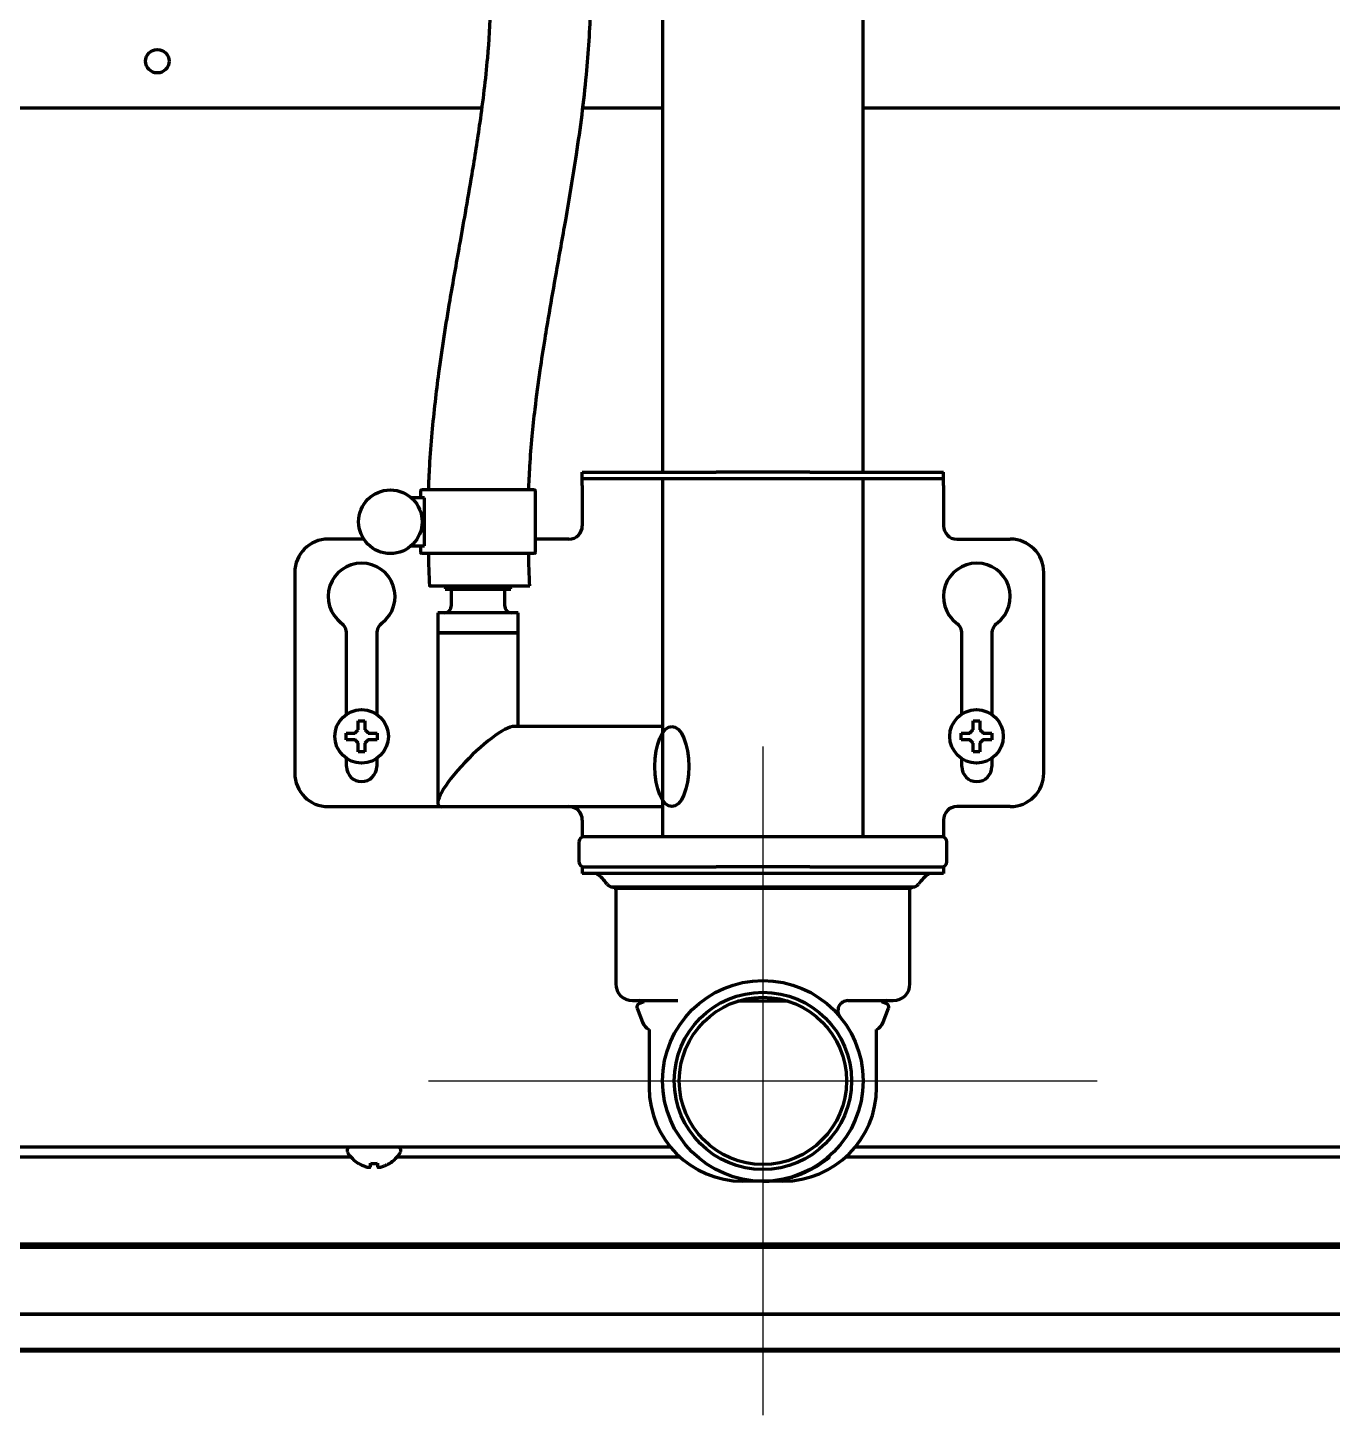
# Model space of a CAD drawing. Header units: inches. Extents: x -2405 to 7588, y 441 to 5654.
# Drawn here: x 2480 to 2675.1, y 4626.4 to 4833.9 of the extents above; entities that cross this region are included whole.
import ezdxf

# ---------------------------------------------------------------- set-up
doc = ezdxf.new("R2010")
doc.units = ezdxf.units.IN

# ---------------------------------------------------------------- blocks, each defined once
blk = doc.blocks.new('A$C0B5A562A')
at = {"color": 6}
for p, q in [((0, 50), (0, -50)), ((-50, 0), (50, 0))]:
    blk.add_line(p, q, dxfattribs=at)

msp = doc.modelspace()

# ---------------------------------------------------------------- linework, layer by layer
at = {"linetype": 'Continuous', "lineweight": 70}
for p, q in [((2574.93, 4840.55), (2574.93, 4772.8)), ((2604.93, 4772.8), (2604.93, 4840.55)), ((2547.86, 4821.88), (2311.53, 4821.88)), ((2574.93, 4821.88), (2562.94, 4821.88)), ((2944.57, 4821.88), (2604.92, 4821.88)), ((2574.93, 4772.8), (2574.93, 4767.42)), ((2604.93, 4767.42), (2604.93, 4772.8)), ((2562.93, 4767.42), (2582.93, 4767.42)), ((2562.93, 4766.42), (2562.93, 4767.42)), ((2562.93, 4765.42), (2562.93, 4766.42)), ((2582.93, 4766.42), (2562.93, 4766.42)), ((2562.93, 4765.42), (2562.93, 4759.42)), ((2574.93, 4766.42), (2574.93, 4753.24)), ((2596.93, 4767.42), (2582.93, 4767.42)), ((2596.93, 4766.42), (2582.93, 4766.42)), ((2596.93, 4767.42), (2616.93, 4767.42)), ((2616.93, 4766.42), (2596.93, 4766.42)), ((2604.93, 4753.24), (2604.93, 4766.42)), ((2616.93, 4766.42), (2616.93, 4767.42)), ((2616.93, 4765.42), (2616.93, 4766.42)), ((2616.93, 4765.42), (2616.93, 4759.42)), ((2539.33, 4763.62), (2537.33, 4763.62)), ((2538.73, 4764.62), (2538.73, 4763.62)), ((2547.33, 4764.77), (2538.88, 4764.77)), ((2539.33, 4756.42), (2539.33, 4763.62)), ((2555.78, 4764.77), (2547.33, 4764.77)), ((2555.93, 4755.42), (2555.93, 4764.62)), ((2530.25, 4757.42), (2524.93, 4757.42)), ((2560.93, 4757.42), (2555.93, 4757.42)), ((2618.93, 4757.42), (2626.93, 4757.42)), ((2537.33, 4756.42), (2539.33, 4756.42)), ((2538.73, 4756.42), (2538.73, 4755.42)), ((2555.78, 4755.27), (2538.88, 4755.27)), ((2574.93, 4753.24), (2574.93, 4723.2)), ((2604.93, 4712.92), (2604.93, 4753.24)), ((2519.93, 4752.42), (2519.93, 4722.42)), ((2631.93, 4722.42), (2631.93, 4752.42)), ((2542.56, 4750.42), (2542.43, 4749.92)), ((2542.43, 4749.92), (2550.48, 4749.92)), ((2543.33, 4749.72), (2543.33, 4747.42)), ((2550.48, 4749.92), (2552.23, 4749.92)), ((2551.33, 4747.42), (2551.33, 4749.72)), ((2552.23, 4749.92), (2552.1, 4750.42)), ((2541.33, 4746.42), (2541.33, 4743.42)), ((2553.33, 4746.42), (2541.33, 4746.42)), ((2553.33, 4743.42), (2553.33, 4746.42)), ((2527.68, 4731.24), (2527.68, 4743.28)), ((2532.18, 4743.28), (2532.18, 4731.24)), ((2541.33, 4743.42), (2541.33, 4717.99)), ((2542.73, 4743.42), (2541.33, 4743.42)), ((2541.33, 4743.42), (2544.79, 4743.42)), ((2553.33, 4743.42), (2542.73, 4743.42)), ((2544.79, 4743.42), (2553.33, 4743.42)), ((2553.33, 4729.42), (2553.33, 4743.42)), ((2619.68, 4731.27), (2619.68, 4743.28)), ((2624.18, 4743.28), (2624.18, 4731.21)), ((2527.63, 4727.93), (2527.63, 4728.43)), ((2532.23, 4728.43), (2532.23, 4727.93)), ((2574.92, 4729.42), (2552.77, 4729.42)), ((2619.58, 4727.93), (2619.58, 4728.43)), ((2624.18, 4728.43), (2624.18, 4727.93)), ((2527.63, 4727.43), (2527.63, 4727.93)), ((2532.23, 4727.93), (2532.23, 4727.43)), ((2619.58, 4727.43), (2619.58, 4727.93)), ((2624.18, 4727.93), (2624.18, 4727.43)), ((2527.68, 4723.42), (2527.68, 4724.63)), ((2532.18, 4724.63), (2532.18, 4723.42)), ((2619.68, 4723.42), (2619.68, 4724.59)), ((2624.18, 4724.66), (2624.18, 4723.42)), ((2574.93, 4723.2), (2574.93, 4712.92)), ((2524.93, 4717.42), (2560.93, 4717.42)), ((2541.89, 4717.42), (2574.93, 4717.42)), ((2626.93, 4717.42), (2618.93, 4717.42)), ((2562.93, 4715.42), (2562.93, 4712.88)), ((2616.93, 4715.42), (2616.93, 4712.88)), ((2562.43, 4712.17), (2562.43, 4709.17)), ((2589.93, 4712.92), (2563.18, 4712.92)), ((2616.68, 4712.92), (2589.93, 4712.92)), ((2617.43, 4709.17), (2617.43, 4712.17)), ((2562.93, 4708.42), (2562.93, 4708.47)), ((2562.93, 4708.42), (2582.93, 4708.42)), ((2562.93, 4708.42), (2562.93, 4707.42)), ((2582.93, 4707.42), (2562.93, 4707.42)), ((2596.93, 4708.42), (2582.93, 4708.42)), ((2596.93, 4707.42), (2582.93, 4707.42)), ((2596.93, 4708.42), (2616.93, 4708.42)), ((2616.93, 4707.42), (2596.93, 4707.42)), ((2616.93, 4708.42), (2616.93, 4708.47)), ((2616.93, 4708.42), (2616.93, 4707.42)), ((2567.45, 4705.42), (2589.93, 4705.42)), ((2567.61, 4705.42), (2567.68, 4705.17)), ((2589.93, 4705.42), (2612.4, 4705.42)), ((2612.18, 4705.17), (2612.24, 4705.42)), ((2612.18, 4705.17), (2567.68, 4705.17)), ((2567.93, 4705.17), (2567.93, 4690.92)), ((2611.93, 4690.92), (2611.93, 4705.17)), ((2570.43, 4688.42), (2577.2, 4688.42)), ((2571.11, 4687.29), (2571.93, 4685.19)), ((2572.15, 4688.23), (2571.39, 4687.94)), ((2593.7, 4688.34), (2586.15, 4688.34)), ((2602.65, 4688.42), (2609.43, 4688.42)), ((2608.46, 4687.94), (2607.7, 4688.23)), ((2607.92, 4685.19), (2608.74, 4687.29)), ((2572.93, 4684.12), (2572.93, 4675.42)), ((2606.93, 4675.42), (2606.93, 4684.12)), ((2576.11, 4666.53), (2429.68, 4666.53)), ((2527.78, 4666.13), (2527.78, 4665.93)), ((2535.78, 4665.93), (2535.78, 4666.13)), ((2984.94, 4666.53), (2603.73, 4666.53)), ((2528.33, 4665.03), (2429.68, 4665.03)), ((2529.48, 4664.05), (2529.48, 4664.09)), ((2534.08, 4664.09), (2534.08, 4664.05)), ((2577.55, 4665.03), (2535.23, 4665.03)), ((2984.98, 4665.03), (2602.3, 4665.03)), ((2589.93, 4661.42), (2586.93, 4661.42)), ((2592.93, 4661.42), (2589.93, 4661.42)), ((2429.68, 4652.03), (2985.1, 4652.03)), ((2899.26, 4651.53), (2429.68, 4651.53)), ((2587.68, 4652.03), (2587.68, 4651.93)), ((2587.68, 4651.93), (2588.18, 4651.64)), ((2589.78, 4651.93), (2587.68, 4651.93)), ((2588.18, 4651.64), (2588.18, 4651.53)), ((2589.78, 4651.64), (2588.18, 4651.64)), ((2591.88, 4651.93), (2589.78, 4651.93)), ((2591.38, 4651.64), (2589.78, 4651.64)), ((2591.38, 4651.64), (2591.88, 4651.93)), ((2591.38, 4651.53), (2591.38, 4651.64)), ((2591.88, 4651.93), (2591.88, 4652.03)), ((2899.26, 4641.54), (2429.68, 4641.54)), ((2899.26, 4641.51), (2429.68, 4641.51)), ((2429.69, 4636.3), (2904.87, 4636.3)), ((2429.69, 4636.04), (2904.87, 4636.04))]:
    msp.add_line(p, q, dxfattribs=at)
for centre, radius in [((2499.38, 4828.88), 1.75), ((2534.23, 4760.02), 4.75), ((2529.93, 4727.93), 4), ((2621.88, 4727.93), 4), ((2589.93, 4676.42), 15), ((2589.93, 4676.42), 13.25), ((2589.93, 4676.42), 12.5)]:
    msp.add_circle(centre, radius, dxfattribs=at)
for centre, radius, start, end in [((2538.88, 4764.62), 0.15, 90, 180), ((2555.78, 4764.62), 0.15, 0, 90), ((2560.93, 4759.42), 2, 270, 0), ((2618.93, 4759.42), 2, 180, 270), ((2524.93, 4752.42), 5, 90, 180), ((2626.93, 4752.42), 5, 0, 90), ((2538.88, 4755.42), 0.15, 180, 270), ((2555.78, 4755.42), 0.15, 270, 0), ((2529.93, 4748.84), 5, 307.3832, 232.6168), ((2621.93, 4748.84), 5, 307.3832, 232.6168), ((2543.13, 4749.72), 0.2, 0, 90), ((2551.53, 4749.72), 0.2, 90, 180), ((2542.33, 4747.42), 1, 270, 0), ((2552.33, 4747.42), 1, 180, 270), ((2525.68, 4743.28), 2, 0, 52.6168), ((2534.18, 4743.28), 2, 127.3832, 180), ((2617.68, 4743.28), 2, 0, 52.6168), ((2626.18, 4743.28), 2, 127.3832, 180), ((2524.93, 4722.42), 5, 180, 270), ((2529.93, 4723.42), 2.25, 180, 0), ((2621.93, 4723.42), 2.25, 180, 0), ((2626.93, 4722.42), 5, 270, 0), ((2560.93, 4715.42), 2, 0, 90), ((2618.93, 4715.42), 2, 90, 180), ((2563.18, 4712.17), 0.75, 90, 180), ((2616.68, 4712.17), 0.75, 0, 90), ((2563.18, 4709.17), 0.75, 180, 270), ((2560.18, 4701.11), 8, 36.1436, 52.0487), ((2619.67, 4701.11), 8, 127.9513, 143.8564), ((2616.68, 4709.17), 0.75, 270, 0), ((2567.45, 4706.42), 1, 216.1436, 270), ((2612.4, 4706.42), 1, 270, 323.8564), ((2570.43, 4690.92), 2.5, 180, 270), ((2609.43, 4690.92), 2.5, 270, 0), ((2571.57, 4687.47), 0.5, 111.3874, 201.3874), ((2571.43, 4686.92), 1.5, 60.9412, 90), ((2602.65, 4686.92), 1.5, 90, 219.5212), ((2608.43, 4686.92), 1.5, 90, 119.0588), ((2608.28, 4687.47), 0.5, 338.6126, 68.6126), ((2573.79, 4685.92), 2, 201.3874, 244.385), ((2606.06, 4685.92), 2, 295.615, 338.6126), ((2586.93, 4675.42), 14, 180, 270), ((2592.93, 4675.42), 14, 270, 0), ((2528.18, 4666.13), 0.4, 90, 180), ((2528.18, 4665.93), 0.4, 180, 210.3012), ((2535.38, 4666.13), 0.4, 0, 90), ((2535.38, 4665.93), 0.4, 329.6988, 0), ((2531.97, 4668.15), 4.8, 210.3012, 238.6273), ((2531.58, 4668.15), 4.8, 301.3727, 329.6988)]:
    msp.add_arc(centre, radius, start, end, dxfattribs=at)
for start_param, end_param in [(3.359759, 4.930555), (4.930555, 6.501351)]:
    msp.add_ellipse((2547.33, 4723.42), major_axis=(-5.86, -5.86), ratio=0.221695, start_param=start_param, end_param=end_param, dxfattribs=at)
msp.add_ellipse((2576.33, 4723.42), major_axis=(0, 6), ratio=0.422618, dxfattribs=at)
for points, knots in [([(2549.19, 4837.02), (2549.1, 4834.47), (2548.76, 4828.67), (2547.73, 4820.32), (2546.52, 4812.61), (2545.46, 4806.49), (2544.34, 4800.21), (2542.93, 4792.27), (2541.7, 4784.48), (2540.88, 4777.85), (2540.4, 4773.23), (2540.07, 4768.78), (2539.94, 4765.87), (2539.9, 4764.63)], [0, 0, 0, 0, 0.10362, 0.236479, 0.344127, 0.425716, 0.49364, 0.608274, 0.759671, 0.818643, 0.88189, 0.949327, 1, 1, 1, 1]), ([(2554.9, 4764.62), (2554.95, 4765.87), (2555.09, 4768.6), (2555.41, 4772.68), (2555.92, 4777.47), (2556.57, 4782.32), (2557.31, 4787.11), (2558.12, 4791.97), (2559.16, 4797.88), (2560.57, 4805.75), (2562.22, 4815.56), (2563.62, 4826.2), (2564.07, 4833.62), (2564.19, 4837.02)], [0, 0, 0, 0, 0.050372, 0.111249, 0.166744, 0.247132, 0.312117, 0.366507, 0.450844, 0.560928, 0.697625, 0.86209, 1, 1, 1, 1]), ([(2540.08, 4750.42), (2540.07, 4750.42), (2540.07, 4750.42), (2540.1, 4750.42), (2540.13, 4750.42), (2540.2, 4750.42), (2540.25, 4750.42), (2540.33, 4750.42), (2540.35, 4750.42), (2540.38, 4750.42), (2540.4, 4750.42), (2540.46, 4750.42), (2540.5, 4750.42), (2540.63, 4750.42), (2540.82, 4750.42), (2541.05, 4750.42), (2541.25, 4750.42), (2541.31, 4750.42), (2541.42, 4750.42), (2541.45, 4750.42), (2541.53, 4750.42), (2541.56, 4750.42), (2541.75, 4750.42), (2541.91, 4750.42), (2542.24, 4750.42), (2542.42, 4750.42), (2542.78, 4750.42), (2542.97, 4750.42), (2543.22, 4750.42), (2543.27, 4750.42), (2543.37, 4750.42), (2543.43, 4750.42), (2543.58, 4750.42), (2543.69, 4750.42), (2544, 4750.42), (2544.44, 4750.42), (2544.89, 4750.42), (2545.24, 4750.42), (2545.36, 4750.42), (2545.54, 4750.42), (2545.59, 4750.42), (2545.71, 4750.42), (2545.77, 4750.42), (2546.07, 4750.42), (2546.32, 4750.42), (2546.8, 4750.42), (2547.04, 4750.42), (2547.53, 4750.42), (2547.78, 4750.42), (2548.09, 4750.42), (2548.15, 4750.42), (2548.27, 4750.42), (2548.46, 4750.42), (2548.64, 4750.42), (2549, 4750.42), (2549.48, 4750.42), (2549.95, 4750.42), (2550.3, 4750.42), (2550.41, 4750.42), (2550.58, 4750.42), (2550.64, 4750.42), (2550.75, 4750.42), (2550.81, 4750.42), (2551.08, 4750.42), (2551.3, 4750.42), (2551.71, 4750.42), (2551.92, 4750.42), (2552.31, 4750.42), (2552.5, 4750.42), (2552.72, 4750.42), (2552.77, 4750.42), (2552.86, 4750.42), (2552.99, 4750.42), (2553.11, 4750.42), (2553.36, 4750.42), (2553.66, 4750.42), (2553.93, 4750.42), (2554.12, 4750.42), (2554.18, 4750.42), (2554.29, 4750.42), (2554.34, 4750.42), (2554.5, 4750.42), (2554.68, 4750.42), (2554.82, 4750.42), (2554.9, 4750.42), (2554.93, 4750.42), (2554.96, 4750.42), (2554.97, 4750.42), (2554.99, 4750.42), (2555, 4750.42), (2555.04, 4750.42), (2555.06, 4750.42), (2555.08, 4750.42), (2555.08, 4750.42), (2555.08, 4750.42)], [0, 0, 0, 0, 0.030894, 0.030894, 0.061788, 0.061788, 0.092681, 0.092681, 0.100405, 0.100405, 0.108128, 0.108128, 0.123575, 0.123575, 0.154469, 0.185363, 0.185363, 0.200809, 0.200809, 0.208533, 0.208533, 0.216256, 0.216256, 0.24715, 0.24715, 0.278044, 0.278044, 0.308938, 0.308938, 0.316661, 0.316661, 0.324384, 0.324384, 0.339831, 0.339831, 0.370725, 0.401619, 0.401619, 0.417066, 0.417066, 0.424789, 0.424789, 0.432513, 0.432513, 0.463406, 0.463406, 0.4943, 0.4943, 0.525194, 0.525194, 0.532917, 0.532917, 0.540641, 0.556088, 0.556088, 0.586981, 0.617875, 0.617875, 0.633322, 0.633322, 0.641045, 0.641045, 0.648769, 0.648769, 0.679663, 0.679663, 0.710556, 0.710556, 0.74145, 0.74145, 0.749174, 0.749174, 0.756897, 0.772344, 0.772344, 0.803238, 0.834131, 0.834131, 0.849578, 0.849578, 0.865025, 0.865025, 0.895919, 0.926813, 0.926813, 0.94226, 0.94226, 0.949983, 0.949983, 0.957706, 0.957706, 0.9886, 0.9886, 1, 1, 1, 1]), ([(2530.43, 4730.23), (2530.43, 4730.03), (2530.43, 4729.82), (2530.43, 4729.5), (2530.43, 4729.39), (2530.43, 4729.16), (2530.43, 4729.05), (2530.43, 4728.93)], [0, 0, 0, 0, 0.5, 0.5, 0.75, 0.75, 1, 1, 1, 1]), ([(2622.38, 4730.23), (2622.38, 4730.03), (2622.38, 4729.82), (2622.38, 4729.5), (2622.38, 4729.39), (2622.38, 4729.16), (2622.38, 4729.05), (2622.38, 4728.93)], [0, 0, 0, 0, 0.5, 0.5, 0.75, 0.75, 1, 1, 1, 1]), ([(2527.63, 4728.43), (2527.83, 4728.43), (2528.04, 4728.43), (2528.36, 4728.43), (2528.47, 4728.43), (2528.7, 4728.43), (2528.81, 4728.43), (2528.93, 4728.43)], [0, 0, 0, 0, 0.5, 0.5, 0.75, 0.75, 1, 1, 1, 1]), ([(2619.58, 4728.43), (2619.78, 4728.43), (2619.99, 4728.43), (2620.31, 4728.43), (2620.42, 4728.43), (2620.65, 4728.43), (2620.76, 4728.43), (2620.88, 4728.43)], [0, 0, 0, 0, 0.5, 0.5, 0.75, 0.75, 1, 1, 1, 1]), ([(2529.43, 4725.63), (2529.43, 4725.84), (2529.43, 4726.05), (2529.43, 4726.37), (2529.43, 4726.48), (2529.43, 4726.7), (2529.43, 4726.82), (2529.43, 4726.93)], [0, 0, 0, 0, 0.5, 0.5, 0.75, 0.75, 1, 1, 1, 1]), ([(2532.23, 4727.43), (2532.02, 4727.43), (2531.81, 4727.43), (2531.49, 4727.43), (2531.38, 4727.43), (2531.15, 4727.43), (2531.04, 4727.43), (2530.93, 4727.43)], [0, 0, 0, 0, 0.5, 0.5, 0.75, 0.75, 1, 1, 1, 1]), ([(2621.38, 4725.63), (2621.38, 4725.84), (2621.38, 4726.05), (2621.38, 4726.37), (2621.38, 4726.48), (2621.38, 4726.7), (2621.38, 4726.82), (2621.38, 4726.93)], [0, 0, 0, 0, 0.5, 0.5, 0.75, 0.75, 1, 1, 1, 1]), ([(2624.18, 4727.43), (2623.97, 4727.43), (2623.76, 4727.43), (2623.44, 4727.43), (2623.33, 4727.43), (2623.1, 4727.43), (2622.99, 4727.43), (2622.88, 4727.43)], [0, 0, 0, 0, 0.5, 0.5, 0.75, 0.75, 1, 1, 1, 1]), ([(2529.48, 4664.09), (2529.68, 4663.96), (2529.89, 4663.86), (2530.21, 4663.72), (2530.32, 4663.68), (2530.55, 4663.6), (2530.66, 4663.57), (2530.78, 4663.54)], [0, 0, 0, 0, 0.5, 0.5, 0.75, 0.75, 1, 1, 1, 1]), ([(2532.28, 4664.09), (2532.28, 4663.96), (2532.28, 4663.86), (2532.28, 4663.72), (2532.28, 4663.68), (2532.28, 4663.6), (2532.28, 4663.57), (2532.28, 4663.54)], [0, 0, 0, 0, 0.5, 0.5, 0.75, 0.75, 1, 1, 1, 1]), ([(2589.93, 4661.42), (2589.95, 4661.42), (2589.99, 4661.42), (2590.05, 4661.42), (2590.11, 4661.42), (2590.17, 4661.42), (2590.23, 4661.43), (2590.28, 4661.43), (2590.34, 4661.43), (2590.4, 4661.43), (2590.47, 4661.43), (2590.54, 4661.43), (2590.61, 4661.44), (2590.69, 4661.44), (2590.78, 4661.44), (2590.87, 4661.45), (2590.97, 4661.45), (2591.08, 4661.46), (2591.19, 4661.47), (2591.31, 4661.48), (2591.49, 4661.49), (2591.75, 4661.52), (2592.09, 4661.56), (2592.44, 4661.61), (2592.8, 4661.67), (2593.17, 4661.75), (2593.56, 4661.83), (2593.95, 4661.93), (2594.36, 4662.04), (2594.77, 4662.17), (2595.43, 4662.39), (2596.34, 4662.76), (2597.49, 4663.34), (2598.64, 4664.05), (2599.45, 4664.66), (2599.88, 4665.03), (2599.95, 4665.09)], [0, 0, 0, 0, 0.006848, 0.013566, 0.020148, 0.026594, 0.032904, 0.039079, 0.044886, 0.051233, 0.05812, 0.065546, 0.073511, 0.082013, 0.091053, 0.100629, 0.11074, 0.121387, 0.132569, 0.144285, 0.156535, 0.188501, 0.221345, 0.255072, 0.289687, 0.325195, 0.3616, 0.398905, 0.437112, 0.476224, 0.516243, 0.625048, 0.738021, 0.855179, 0.976535, 1, 1, 1, 1])]:
    msp.add_open_spline(points, degree=3, knots=knots, dxfattribs=at)
for points in [[(2539.9, 4755.42), (2539.94, 4753.75), (2540, 4752.09), (2540.08, 4750.42)], [(2555.08, 4750.43), (2555, 4752.09), (2554.94, 4753.76), (2554.9, 4755.42)], [(2529.43, 4728.93), (2529.43, 4728.99), (2529.43, 4729.1), (2529.43, 4729.26), (2529.43, 4729.42), (2529.43, 4729.57), (2529.43, 4729.72), (2529.43, 4729.88), (2529.43, 4730.05), (2529.43, 4730.17), (2529.43, 4730.23)], [(2529.43, 4730.23), (2529.59, 4730.23), (2529.93, 4730.23), (2530.26, 4730.23), (2530.43, 4730.23)], [(2621.38, 4728.93), (2621.38, 4728.99), (2621.38, 4729.1), (2621.38, 4729.26), (2621.38, 4729.42), (2621.38, 4729.57), (2621.38, 4729.72), (2621.38, 4729.88), (2621.38, 4730.05), (2621.38, 4730.17), (2621.38, 4730.23)], [(2621.38, 4730.23), (2621.54, 4730.23), (2621.88, 4730.23), (2622.21, 4730.23), (2622.38, 4730.23)], [(2528.93, 4728.43), (2528.95, 4728.46), (2529, 4728.5), (2529.07, 4728.58), (2529.14, 4728.65), (2529.21, 4728.72), (2529.28, 4728.79), (2529.35, 4728.86), (2529.4, 4728.91), (2529.43, 4728.93)], [(2530.43, 4728.93), (2530.45, 4728.91), (2530.5, 4728.86), (2530.58, 4728.78), (2530.65, 4728.71), (2530.72, 4728.64), (2530.79, 4728.57), (2530.86, 4728.5), (2530.9, 4728.46), (2530.93, 4728.43)], [(2530.93, 4728.43), (2530.98, 4728.43), (2531.09, 4728.43), (2531.25, 4728.43), (2531.41, 4728.43), (2531.56, 4728.43), (2531.72, 4728.43), (2531.87, 4728.43), (2532.04, 4728.43), (2532.16, 4728.43), (2532.23, 4728.43)], [(2620.88, 4728.43), (2620.9, 4728.46), (2620.95, 4728.5), (2621.02, 4728.58), (2621.09, 4728.65), (2621.16, 4728.72), (2621.23, 4728.79), (2621.3, 4728.86), (2621.35, 4728.91), (2621.38, 4728.93)], [(2622.38, 4728.93), (2622.4, 4728.91), (2622.45, 4728.86), (2622.53, 4728.78), (2622.6, 4728.71), (2622.67, 4728.64), (2622.74, 4728.57), (2622.81, 4728.5), (2622.85, 4728.46), (2622.88, 4728.43)], [(2622.88, 4728.43), (2622.93, 4728.43), (2623.04, 4728.43), (2623.2, 4728.43), (2623.36, 4728.43), (2623.51, 4728.43), (2623.67, 4728.43), (2623.82, 4728.43), (2623.99, 4728.43), (2624.11, 4728.43), (2624.18, 4728.43)], [(2528.93, 4727.43), (2528.87, 4727.43), (2528.76, 4727.43), (2528.6, 4727.43), (2528.44, 4727.43), (2528.29, 4727.43), (2528.14, 4727.43), (2527.98, 4727.43), (2527.81, 4727.43), (2527.69, 4727.43), (2527.63, 4727.43)], [(2529.43, 4726.93), (2529.4, 4726.96), (2529.35, 4727.01), (2529.27, 4727.08), (2529.2, 4727.16), (2529.13, 4727.23), (2529.06, 4727.29), (2528.99, 4727.36), (2528.95, 4727.41), (2528.93, 4727.43)], [(2530.93, 4727.43), (2530.9, 4727.41), (2530.85, 4727.36), (2530.78, 4727.29), (2530.71, 4727.22), (2530.64, 4727.15), (2530.57, 4727.08), (2530.5, 4727), (2530.45, 4726.96), (2530.43, 4726.93)], [(2530.43, 4726.93), (2530.43, 4726.88), (2530.43, 4726.77), (2530.43, 4726.61), (2530.43, 4726.45), (2530.43, 4726.29), (2530.43, 4726.14), (2530.43, 4725.99), (2530.43, 4725.82), (2530.43, 4725.7), (2530.43, 4725.63)], [(2620.88, 4727.43), (2620.82, 4727.43), (2620.71, 4727.43), (2620.55, 4727.43), (2620.39, 4727.43), (2620.24, 4727.43), (2620.09, 4727.43), (2619.93, 4727.43), (2619.76, 4727.43), (2619.64, 4727.43), (2619.58, 4727.43)], [(2621.38, 4726.93), (2621.35, 4726.96), (2621.3, 4727.01), (2621.22, 4727.08), (2621.15, 4727.16), (2621.08, 4727.23), (2621.01, 4727.29), (2620.94, 4727.36), (2620.9, 4727.41), (2620.88, 4727.43)], [(2622.88, 4727.43), (2622.85, 4727.41), (2622.8, 4727.36), (2622.73, 4727.29), (2622.66, 4727.22), (2622.59, 4727.15), (2622.52, 4727.08), (2622.45, 4727), (2622.4, 4726.96), (2622.38, 4726.93)], [(2622.38, 4726.93), (2622.38, 4726.88), (2622.38, 4726.77), (2622.38, 4726.61), (2622.38, 4726.45), (2622.38, 4726.29), (2622.38, 4726.14), (2622.38, 4725.99), (2622.38, 4725.82), (2622.38, 4725.7), (2622.38, 4725.63)], [(2530.43, 4725.63), (2530.26, 4725.63), (2529.93, 4725.63), (2529.59, 4725.63), (2529.43, 4725.63)], [(2622.38, 4725.63), (2622.21, 4725.63), (2621.88, 4725.63), (2621.54, 4725.63), (2621.38, 4725.63)], [(2531.28, 4663.54), (2531.28, 4663.55), (2531.28, 4663.58), (2531.28, 4663.63), (2531.28, 4663.69), (2531.28, 4663.75), (2531.28, 4663.82), (2531.28, 4663.89), (2531.28, 4663.98), (2531.28, 4664.05), (2531.28, 4664.09)], [(2531.28, 4664.09), (2531.44, 4664.07), (2531.78, 4664.04), (2532.11, 4664.07), (2532.28, 4664.09)], [(2532.78, 4663.54), (2532.83, 4663.55), (2532.94, 4663.58), (2533.1, 4663.63), (2533.26, 4663.69), (2533.41, 4663.75), (2533.57, 4663.82), (2533.72, 4663.89), (2533.89, 4663.98), (2534.01, 4664.05), (2534.08, 4664.09)], [(2530.78, 4663.54), (2530.8, 4663.53), (2530.85, 4663.53), (2530.92, 4663.52), (2530.99, 4663.52), (2531.06, 4663.52), (2531.13, 4663.52), (2531.2, 4663.53), (2531.25, 4663.53), (2531.28, 4663.54)], [(2532.28, 4663.54), (2532.3, 4663.53), (2532.35, 4663.53), (2532.43, 4663.52), (2532.5, 4663.52), (2532.57, 4663.52), (2532.64, 4663.52), (2532.71, 4663.53), (2532.75, 4663.53), (2532.78, 4663.54)]]:
    msp.add_open_spline(points, degree=3, dxfattribs=at)

# ---------------------------------------------------------------- block references
msp.add_blockref('A$C0B5A562A', (2589.93, 4676.42))

doc.saveas('drawing.dxf')
